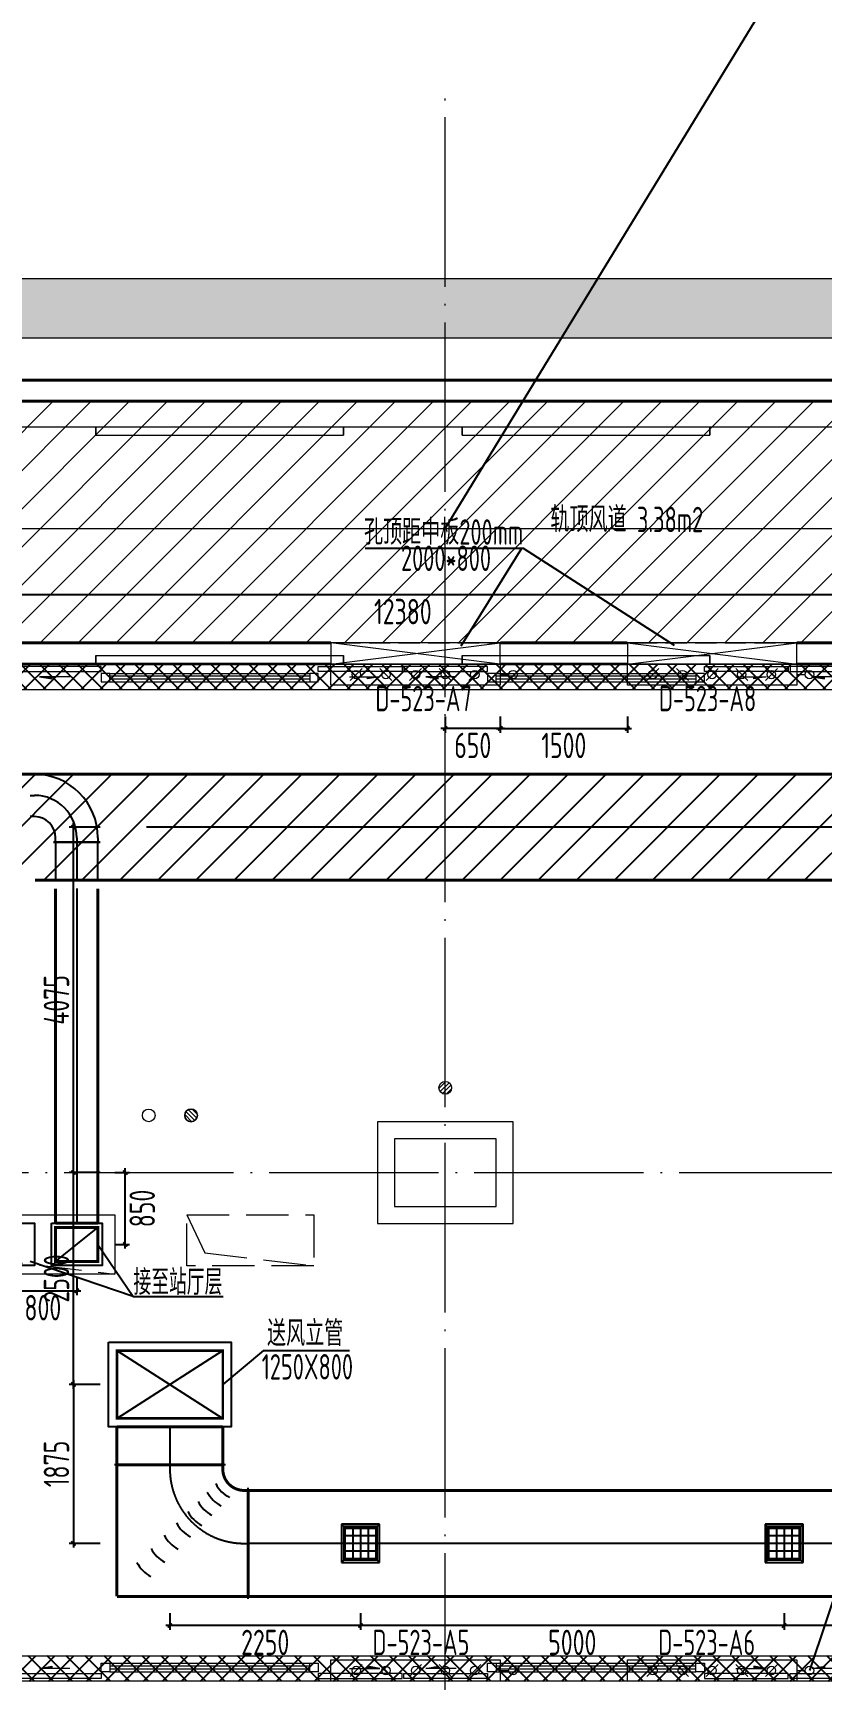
# Model space of a CAD drawing. Extents: x 4 to 13611208, y -605838 to 574722.
# Drawn here: x 13312530 to 13321834, y -14936 to 4485 of the extents above; entities that cross this region are included whole.
import ezdxf
from ezdxf.enums import TextEntityAlignment as Align

# ---------------------------------------------------------------- set-up
doc = ezdxf.new("R2010")
doc.units = 0
doc.header["$LTSCALE"] = 1000
doc.header["$MEASUREMENT"] = 0
for name, pattern in [('CENTER2', [28.575, 19.05, -3.175, 3.175, -3.175]), ('CONTINOUS', [0]), ('DASH', [0.35, 0.25, -0.1]), ('DOTE', [2.42, 2, -0.2, 0.02, -0.2])]:
    doc.linetypes.add(name, pattern=pattern)
doc.layers.add('0标记', color=1, linetype='Continuous', plot=False)
for name, color, linetype in [('DUCT-D-P中心线', 5, 'CENTER2'), ('DUCT-D-P标注', 7, 'Continuous'), ('DUCT-D-P管', 6, 'Continuous'), ('DUCT-D-S中心线', 5, 'CENTER2'), ('DUCT-D-S标注', 7, 'Continuous'), ('DUCT-D-S法兰', 2, 'Continuous'), ('DUCT-D-S管', 130, 'Continuous'), ('DUCT-D-S管端线', 2, 'Continuous'), ('DUCT-D-S风口', 7, 'Continuous'), ('DUCT-K-P中心线', 5, 'CENTER2'), ('DUCT-K-P标注', 7, 'Continuous'), ('DUCT-K-P法兰', 2, 'Continuous'), ('DUCT-K-P管', 191, 'Continuous'), ('DUCT-K-S管', 40, 'Continuous'), ('Hvac-Hide', 8, 'Continuous'), ('SDF-标注', 7, 'Continuous')]:
    doc.layers.add(name, color=color, linetype=linetype)
for name, color, linetype, lineweight in [('PSD', 8, 'Continuous', 5), ('SDF-风管', 3, 'Continuous', 20), ('STRAIN', 8, 'Continuous', 5), ('建筑底图', 8, 'Continuous', 13)]:
    doc.layers.add(name, color=color, linetype=linetype, lineweight=lineweight)
doc.styles.add('67', font='gbenor.shx', dxfattribs={"width": 0.7, "bigfont": 'hztxt.shx'})
doc.styles.add('du', font='gbenor.shx', dxfattribs={"width": 0.8, "bigfont": 'hztxt.shx'})
doc.dimstyles.new('67', dxfattribs={"dimscale": 100, "dimtxt": 3, "dimasz": 0.5, "dimexe": 0.5, "dimexo": 2, "dimgap": 0.5, "dimtad": 2, "dimdec": 0, "dimrnd": 5, "dimzin": 0, "dimdsep": 46, "dimtxsty": 'du', "dimblk": 'ARCHTICK', "dimcen": 0, "dimdle": 0.5, "dimclrd": 256, "dimclre": 256, "dimclrt": 256, "dimazin": 0, "dimtfac": 1, "dimtdec": 0, "dimtix": 1, "dimtmove": 2, "dimatfit": 3, "dimfxl": 100, "dimtolj": 1, "dimtzin": 0, "dimlwd": -1, "dimlwe": -1, "dimarcsym": 0})
pattern_1 = [(45, (-753263.78, -1134969.75), (-33.6759605, 33.6759605), [])]

# ---------------------------------------------------------------- blocks, each defined once
blk = doc.blocks.new('A$C6AAC3FDD')
at = {"layer": 'STRAIN'}
for p, q in [((1311, 2800), (23940, 2800)), ((9375, 2800), (9375, 2700)), ((9375, 2700), (9375, 2800)), ((12300, 2700), (12300, 2800)), ((12300, 2800), (12300, 2700)), ((13700, 2700), (13700, 2800)), ((13700, 2800), (13700, 2700)), ((16625, 2800), (16625, 2700)), ((16625, 2700), (16625, 2800)), ((9375, 2700), (12300, 2700)), ((13700, 2700), (16625, 2700)), ((9375, 100), (12300, 100)), ((9375, 0), (9375, 100)), ((9375, 100), (9375, 0)), ((12300, 100), (12300, 0)), ((12300, 0), (12300, 100)), ((13700, 100), (16625, 100)), ((13700, 100), (13700, 0)), ((13700, 0), (13700, 100)), ((16625, 0), (16625, 100)), ((16625, 100), (16625, 0)), ((1311, 0), (23941, 0))]:
    blk.add_line(p, q, dxfattribs=at)
blk = doc.blocks.new('新块')
at = {"layer": 'PSD', "color": 8}
for p, q in [((-1630, 60), (-1270, 60)), ((-1270, 60), (-1418, 34)), ((-1418, 34), (-1418, 60)), ((-730, 60), (-582, 34)), ((-370, 60), (-730, 60)), ((-582, 34), (-582, 60))]:
    blk.add_line(p, q, dxfattribs=at)
for points in [[(-2000, 180), (-1010, 180), (-1010, 120), (-2000, 120)], [(0, 180), (-990, 180), (-990, 120), (0, 120)]]:
    blk.add_lwpolyline(points, close=True, dxfattribs=at)
for points in [[(-1418, 34), (-1418, 60), (-1270, 60)], [(-582, 34), (-582, 60), (-730, 60)]]:
    blk.add_solid(points, dxfattribs=at)
blk = doc.blocks.new('PSD')
at = {"layer": 'PSD', "color": 8}
for p, q in [((10523, 4268), (12882, 4268)), ((12882, 4235), (10523, 4235)), ((12882, 4201), (10523, 4201)), ((10523, 4168), (12882, 4168)), ((15083, 4268), (17442, 4268)), ((17442, 4235), (15083, 4235)), ((17442, 4201), (15083, 4201)), ((15083, 4168), (17442, 4168))]:
    blk.add_line(p, q, dxfattribs=at)
for points in [[(10422, 4168), (10523, 4168), (10523, 4268), (10422, 4268)], [(12882, 4168), (12982, 4168), (12982, 4268), (12882, 4268)], [(14982, 4168), (15083, 4168), (15083, 4268), (14982, 4268)], [(17442, 4168), (17542, 4168), (17542, 4268), (17442, 4268)]]:
    blk.add_lwpolyline(points, close=True, dxfattribs=at)
at = {"color": 8}
for p in [(10422, 4168), (14982, 4168), (19542, 4168)]:
    blk.add_blockref('新块', p, dxfattribs=at)
blk = doc.blocks.new('光谷四路给排水孔洞20150518-地漏')
at = {"ltscale": 10}
h = blk.add_hatch(dxfattribs=at)
h.set_pattern_fill('ANSI31', color=256, scale=15, style=0)
h.set_pattern_definition(pattern_1)
h.paths.add_polyline_path([(100, 0, 1), (-100, 0, 1)])
blk.add_circle((0, 0), 100)
blk = doc.blocks.new('王家畈站给排水平面图20120703-地漏')
at = {"ltscale": 10}
h = blk.add_hatch(dxfattribs=at)
h.set_pattern_fill('ANSI31', color=256, scale=15, style=0)
h.set_pattern_definition(pattern_1)
h.paths.add_polyline_path([(100, 0, 1), (-100, 0, 1)])
blk.add_circle((0, 0), 100)
blk = doc.blocks.new('_FZH')
blk.add_lwpolyline([(-0.5, -0.5), (0.5, -0.5), (0.5, 0.5), (-0.5, 0.5)], close=True)
blk = doc.blocks.new('_ArchTick')
at = {"color": 0, "linetype": 'ByBlock', "const_width": 0.4}
blk.add_lwpolyline([(-0.5, -0.5), (0.5, 0.5)], dxfattribs=at)
blk = doc.blocks.new('*D147')
at = {"layer": 'DUCT-K-P标注', "transparency": 16777216}
for p, q in [((13312247, -10208), (13312247, -10405)), ((13313047, -10208), (13313047, -10405)), ((13312197, -10355), (13313097, -10355))]:
    blk.add_line(p, q, dxfattribs=at)
at = {"layer": 'DUCT-K-P标注', "transparency": 16777216, "xscale": 50, "yscale": 50, "zscale": 50, "rotation": 180}
blk.add_blockref('_ArchTick', (13312247, -10355), dxfattribs=at)
at = {"layer": 'DUCT-K-P标注', "transparency": 16777216, "xscale": 50, "yscale": 50, "zscale": 50}
blk.add_blockref('_ArchTick', (13313047, -10355), dxfattribs=at)
at = {"layer": 'DUCT-K-P标注', "transparency": 16777216, "insert": (13312647, -10555), "char_height": 300, "attachment_point": 5, "style": 'du'}
blk.add_mtext('\\A1;800', dxfattribs=at)
blk = doc.blocks.new('*D148')
at = {"layer": 'DUCT-K-P标注', "transparency": 16777216}
for p, q in [((13313620, -9858), (13313620, -8910)), ((13313497, -8960), (13313670, -8960)), ((13313497, -9808), (13313670, -9808))]:
    blk.add_line(p, q, dxfattribs=at)
at = {"layer": 'DUCT-K-P标注', "transparency": 16777216, "xscale": 50, "yscale": 50, "zscale": 50}
for p, rotation in [((13313620, -8960), 90), ((13313620, -9808), 270)]:
    blk.add_blockref('_ArchTick', p, dxfattribs=dict(at, rotation=rotation))
at = {"layer": 'DUCT-K-P标注', "transparency": 16777216, "insert": (13313820, -9384), "char_height": 300, "attachment_point": 5, "rotation": 90, "style": 'du'}
blk.add_mtext('\\A1;850', dxfattribs=at)
blk = doc.blocks.new('*D537')
at = {"layer": 'DUCT-D-S标注', "transparency": 16777216}
for p, q in [((13321397, -14160), (13321397, -14354)), ((13326397, -14170), (13326397, -14354)), ((13326447, -14304), (13321347, -14304))]:
    blk.add_line(p, q, dxfattribs=at)
at = {"layer": 'DUCT-D-S标注', "transparency": 16777216, "xscale": 50, "yscale": 50, "zscale": 50, "rotation": 180}
blk.add_blockref('_ArchTick', (13321397, -14304), dxfattribs=at)
at = {"layer": 'DUCT-D-S标注', "transparency": 16777216, "xscale": 50, "yscale": 50, "zscale": 50}
blk.add_blockref('_ArchTick', (13326397, -14304), dxfattribs=at)
at = {"layer": 'DUCT-D-S标注', "transparency": 16777216, "insert": (13323897, -14504), "char_height": 300, "attachment_point": 5, "style": 'du'}
blk.add_mtext('\\A1;5000', dxfattribs=at)
blk = doc.blocks.new('*D538')
at = {"layer": 'DUCT-D-S标注', "transparency": 16777216}
for p, q in [((13316397, -14160), (13316397, -14354)), ((13321397, -14160), (13321397, -14354)), ((13321447, -14304), (13316347, -14304))]:
    blk.add_line(p, q, dxfattribs=at)
at = {"layer": 'DUCT-D-S标注', "transparency": 16777216, "xscale": 50, "yscale": 50, "zscale": 50, "rotation": 180}
blk.add_blockref('_ArchTick', (13316397, -14304), dxfattribs=at)
at = {"layer": 'DUCT-D-S标注', "transparency": 16777216, "xscale": 50, "yscale": 50, "zscale": 50}
blk.add_blockref('_ArchTick', (13321397, -14304), dxfattribs=at)
at = {"layer": 'DUCT-D-S标注', "transparency": 16777216, "insert": (13318897, -14504), "char_height": 300, "attachment_point": 5, "style": 'du'}
blk.add_mtext('\\A1;5000', dxfattribs=at)
blk = doc.blocks.new('*D557')
at = {"layer": 'SDF-标注', "ltscale": 0.5, "transparency": 16777216}
for p, q in [((13310707, -2060), (13310707, -2192)), ((13323087, -2060), (13323087, -2192)), ((13310657, -2142), (13323137, -2142))]:
    blk.add_line(p, q, dxfattribs=at)
at = {"layer": 'SDF-标注', "ltscale": 0.5, "transparency": 16777216, "xscale": 50, "yscale": 50, "zscale": 50, "rotation": 180}
blk.add_blockref('_ArchTick', (13310707, -2142), dxfattribs=at)
at = {"layer": 'SDF-标注', "ltscale": 0.5, "transparency": 16777216, "xscale": 50, "yscale": 50, "zscale": 50}
blk.add_blockref('_ArchTick', (13323087, -2142), dxfattribs=at)
at = {"layer": 'SDF-标注', "ltscale": 0.5, "transparency": 16777216, "insert": (13316897, -2342), "char_height": 300, "attachment_point": 5, "style": 'du'}
blk.add_mtext('\\A1;12380', dxfattribs=at)
blk = doc.blocks.new('*D677')
at = {"layer": 'DUCT-D-S标注', "transparency": 16777216}
for p, q in [((13314147, -14160), (13314147, -14354)), ((13316397, -14160), (13316397, -14354)), ((13316447, -14304), (13314097, -14304))]:
    blk.add_line(p, q, dxfattribs=at)
at = {"layer": 'DUCT-D-S标注', "transparency": 16777216, "xscale": 50, "yscale": 50, "zscale": 50, "rotation": 180}
blk.add_blockref('_ArchTick', (13314147, -14304), dxfattribs=at)
at = {"layer": 'DUCT-D-S标注', "transparency": 16777216, "xscale": 50, "yscale": 50, "zscale": 50}
blk.add_blockref('_ArchTick', (13316397, -14304), dxfattribs=at)
at = {"layer": 'DUCT-D-S标注', "transparency": 16777216, "insert": (13315272, -14504), "char_height": 300, "attachment_point": 5, "style": 'du'}
blk.add_mtext('\\A1;2250', dxfattribs=at)
blk = doc.blocks.new('*D678')
at = {"layer": 'DUCT-D-S标注', "transparency": 16777216}
for p, q in [((13313008, -11510), (13313008, -8910)), ((13313322, -8960), (13312958, -8960)), ((13313322, -11460), (13312958, -11460))]:
    blk.add_line(p, q, dxfattribs=at)
at = {"layer": 'DUCT-D-S标注', "transparency": 16777216, "xscale": 50, "yscale": 50, "zscale": 50}
for p, rotation in [((13313008, -8960), 90), ((13313008, -11460), 270)]:
    blk.add_blockref('_ArchTick', p, dxfattribs=dict(at, rotation=rotation))
at = {"layer": 'DUCT-D-S标注', "transparency": 16777216, "insert": (13312808, -10210), "char_height": 300, "attachment_point": 5, "rotation": 90, "style": 'du'}
blk.add_mtext('\\A1;2500', dxfattribs=at)
blk = doc.blocks.new('*D679')
at = {"layer": 'DUCT-D-S标注', "transparency": 16777216}
for p, q in [((13313008, -11410), (13313008, -13385)), ((13313322, -11460), (13312958, -11460)), ((13313322, -13335), (13312958, -13335))]:
    blk.add_line(p, q, dxfattribs=at)
at = {"layer": 'DUCT-D-S标注', "transparency": 16777216, "xscale": 50, "yscale": 50, "zscale": 50}
for p, rotation in [((13313008, -11460), 90), ((13313008, -13335), 270)]:
    blk.add_blockref('_ArchTick', p, dxfattribs=dict(at, rotation=rotation))
at = {"layer": 'DUCT-D-S标注', "transparency": 16777216, "insert": (13312808, -12398), "char_height": 300, "attachment_point": 5, "rotation": 90, "style": 'du'}
blk.add_mtext('\\A1;1875', dxfattribs=at)
blk = doc.blocks.new('*D680')
at = {"layer": 'DUCT-D-S标注', "transparency": 16777216}
for p, q in [((13313008, -9010), (13313008, -4835)), ((13313322, -4885), (13312958, -4885)), ((13313322, -8960), (13312958, -8960))]:
    blk.add_line(p, q, dxfattribs=at)
at = {"layer": 'DUCT-D-S标注', "transparency": 16777216, "xscale": 50, "yscale": 50, "zscale": 50}
for p, rotation in [((13313008, -4885), 90), ((13313008, -8960), 270)]:
    blk.add_blockref('_ArchTick', p, dxfattribs=dict(at, rotation=rotation))
at = {"layer": 'DUCT-D-S标注', "transparency": 16777216, "insert": (13312808, -6923), "char_height": 300, "attachment_point": 5, "rotation": 90, "style": 'du'}
blk.add_mtext('\\A1;4075', dxfattribs=at)
blk = doc.blocks.new('ddff')
for p, q in [((-629, -54), (-771, -196)), ((-421, -54), (-279, -196)), ((71, -54), (-71, -196)), ((279, -54), (421, -196)), ((771, -54), (629, -196)), ((1000, -125), (1100, -125))]:
    blk.add_line(p, q)
blk.add_lwpolyline([(-1000, 0), (1000, 0), (1000, -250), (-1000, -250)], close=True)
for centre in [(-700, -125), (-350, -125), (0, -125), (350, -125), (700, -125), (1150, -125)]:
    blk.add_circle(centre, 50)
blk = doc.blocks.new('*D2050')
at = {"layer": 'SDF-标注', "transparency": 16777216}
for p, q in [((13318047, -3579), (13318047, -3771)), ((13319547, -3579), (13319547, -3771)), ((13317997, -3721), (13319597, -3721))]:
    blk.add_line(p, q, dxfattribs=at)
at = {"layer": 'SDF-标注', "transparency": 16777216, "xscale": 50, "yscale": 50, "zscale": 50, "rotation": 180}
blk.add_blockref('_ArchTick', (13318047, -3721), dxfattribs=at)
at = {"layer": 'SDF-标注', "transparency": 16777216, "xscale": 50, "yscale": 50, "zscale": 50}
blk.add_blockref('_ArchTick', (13319547, -3721), dxfattribs=at)
at = {"layer": 'SDF-标注', "transparency": 16777216, "insert": (13318797, -3921), "char_height": 300, "attachment_point": 5, "style": 'du'}
blk.add_mtext('\\A1;1500', dxfattribs=at)
blk = doc.blocks.new('*D2051')
at = {"layer": 'SDF-标注', "transparency": 16777216}
for p, q in [((13317397, -3579), (13317397, -3771)), ((13318047, -3579), (13318047, -3771)), ((13318097, -3721), (13317347, -3721))]:
    blk.add_line(p, q, dxfattribs=at)
at = {"layer": 'SDF-标注', "transparency": 16777216, "xscale": 50, "yscale": 50, "zscale": 50, "rotation": 180}
blk.add_blockref('_ArchTick', (13317397, -3721), dxfattribs=at)
at = {"layer": 'SDF-标注', "transparency": 16777216, "xscale": 50, "yscale": 50, "zscale": 50}
blk.add_blockref('_ArchTick', (13318047, -3721), dxfattribs=at)
at = {"layer": 'SDF-标注', "transparency": 16777216, "insert": (13317722, -3921), "char_height": 300, "attachment_point": 5, "style": 'du'}
blk.add_mtext('\\A1;650', dxfattribs=at)
blk = doc.blocks.new('$风口$00000107')
for p, q in [((100, 100), (-100, 100)), ((-100, 100), (-88, 88)), ((-100, 100), (-100, -100)), ((88, 88), (-88, 88)), ((-88, 88), (-88, -88)), ((-88, 88), (-80, 80)), ((80, 80), (88, 88)), ((100, 100), (88, 88)), ((88, -88), (88, 88)), ((100, -100), (100, 100)), ((-80, 80), (80, 80)), ((-80, -80), (-80, 80)), ((80, 40), (-80, 40)), ((-40, 80), (-40, -80)), ((0, 80), (0, -80)), ((40, 80), (40, -80)), ((80, 80), (80, -80)), ((-88, -88), (-80, -80)), ((80, 0), (-80, 0)), ((80, -40), (-80, -40)), ((-80, -80), (80, -80)), ((80, -80), (88, -88)), ((-100, -100), (-88, -88)), ((-100, -100), (100, -100)), ((88, -88), (-88, -88)), ((100, -100), (88, -88))]:
    blk.add_line(p, q)

msp = doc.modelspace()

# ---------------------------------------------------------------- hatches: boundary and pattern name
at = {"layer": 'DUCT-D-P管'}
h = msp.add_hatch(dxfattribs=at)
h.set_pattern_fill('ANSI31', color=8, scale=200)
h.set_pattern_definition([(45, (0, 0), (-224.506403, 224.506403), [])])
h.paths.add_polyline_path([(13361497.1, -4260.3), (13308997.1, -4260.3), (13308997.1, -5510.3), (13361497.1, -5510.3)])
at = {"layer": '建筑底图'}
h = msp.add_hatch(dxfattribs=at)
h.set_pattern_fill('钢筋混凝土', color=8, scale=100, style=0)
h.set_pattern_definition([(45, (793255.26, 9e-08), (-176.7766953, 176.7766953), []), (50, (793255.26, 9e-08), (717.260183, -62.752135), [75, -825]), (355, (793255.26, 9e-08), (-138.751334, 752.192134), [60, -660]), (100.4514, (793315, -5.2), (578.50938, 689.439542), [63.74019, -701.14211]), (46.1842, (793255.26, 200), (1067.24105, -165.519014), [112.5, -1237.5]), (96.6356, (793344.2, 186.2), (934.662706, 974.11787), [95.61029, -1051.713]), (351.1842, (793255.3, 200), (934.661945, 974.1186), [90, -990]), (21, (793355.26, 150), (596.907052, -402.61889), [75, -825]), (326, (793355.26, 150), (243.31533, 725.150045), [60, -660]), (71.4514, (793405, 116.45), (840.22263, 322.530497), [63.74019, -701.14211]), (37.5, (793255.26, 9e-08), (12.1598553, 332.893854), [0, -652, 0, -670, 0, -662.5]), (7.5, (793255.26, 9e-08), (263.069537, 394.411712), [0, -382, 0, -637, 0, -252.5]), (327.5, (793032.26, 9e-08), (533.822436, -22.554872), [0, -250, 0, -780, 0, -1035]), (317.5, (792932.26, 9e-08), (583.18617, 100.104982), [0, -325, 0, -518, 0, -735])])
h.paths.add_polyline_path([(13122497.4, -13710.3), (13121697.4, -13710.3), (13121697.4, -15460.3), (13121787.4, -17303.4), (13122586.5, -17265.7), (13122497.4, -15440.7)])
h.paths.add_polyline_path([(13121697.4, -4210.3), (13122497.4, -4210.3), (13122497.4, -2478.9), (13122573.5, -843.5), (13121774.4, -806.3), (13121697.4, -2460.3)])
h.paths.add_polyline_path([(13168947.4, -21010.3), (13168947.4, -21710.3), (13207597.4, -21710.3), (13207597.4, -20160.3), (13281197.4, -20160.3), (13281197.4, -19460.3), (13206897.4, -19460.3), (13206897.4, -21010.3)])
h.paths.add_polyline_path([(13168947.4, 3789.7), (13168947.4, 3089.7), (13206897.4, 3089.7), (13206897.4, 1539.7), (13281197.4, 1539.7), (13281197.4, 2239.7), (13207597.4, 2239.7), (13207597.4, 3789.7)])
h.paths.add_polyline_path([(13473697.4, -4551.4), (13472897.4, -4551.4), (13472897.4, -13160.3), (13473697.4, -13160.3)])
h.paths.add_polyline_path([(13473697.4, 2261.9), (13472897.4, 2261.9), (13472897.4, 2248.6), (13473697.4, 2248.6)])
h.paths.add_polyline_path([(13354022.4, 889.7), (13354022.4, 1039.7), (13354172.4, 1039.7), (13354172.4, 889.7), (13376672.4, 889.7), (13376672.4, 1039.7), (13376822.4, 1039.7), (13376822.4, 889.7), (13398547.4, 889.7), (13398547.4, 1039.7), (13398697.4, 1039.7), (13398697.4, 889.7), (13422497.4, 889.7), (13422497.4, 1089.7), (13453297.4, 1089.7), (13453297.4, 1789.7), (13421797.4, 1789.7), (13421797.4, 1589.7), (13349146.3, 1589.7), (13349146.3, 889.7)])
h.paths.add_polyline_path([(13332922.4, 889.7), (13332922.4, 1039.7), (13333072.4, 1039.7), (13333072.4, 889.7), (13349146.3, 889.7), (13349146.3, 1589.7), (13311597.4, 1589.7), (13311597.4, 889.7)])
h.paths.add_polyline_path([(13332922.4, -18960.3), (13332922.4, -18810.3), (13311597.4, -18810.3), (13311597.4, -19510.3), (13349146.3, -19510.3), (13349146.3, -18810.3), (13333072.4, -18810.3), (13333072.4, -18960.3)])
h.paths.add_polyline_path([(13376672.4, -18960.3), (13376672.4, -18810.3), (13354172.4, -18810.3), (13354172.4, -18960.3), (13354022.4, -18960.3), (13354022.4, -18810.3), (13349146.3, -18810.3), (13349146.3, -19510.3), (13438197.4, -19510.3), (13438197.4, -19710.3), (13453297.4, -19710.3), (13453297.4, -19010.3), (13438897.4, -19010.3), (13438897.4, -18810.3), (13436422.6, -18810.3), (13436422.6, -18960.3), (13436272.6, -18960.3), (13436272.6, -18810.3), (13433472, -18810.3), (13433472, -18960.3), (13433322, -18960.3), (13433322, -18810.3), (13430973.4, -18810.3), (13430973.4, -18960.3), (13430823.4, -18960.3), (13430823.4, -18810.3), (13420572.4, -18810.3), (13420572.4, -18960.3), (13420422.4, -18960.3), (13420422.4, -18810.3), (13376822.4, -18810.3), (13376822.4, -18960.3)])
at = {"layer": '建筑底图', "linetype": 'DASH'}
h = msp.add_hatch(dxfattribs=at)
h.set_pattern_fill('ANSI31', color=8, scale=200, style=0)
h.set_pattern_definition([(45, (793255.26, 9e-08), (-224.506403, 224.506403), [])])
h.paths.add_polyline_path([(13310147.4, 139.7), (13455372.4, 139.7), (13455372.4, -2710.3), (13310147.4, -2710.3)])
h = msp.add_hatch(dxfattribs=at)
h.set_pattern_fill('ANSI31', color=8, scale=200, style=0)
h.set_pattern_definition([(45, (793255.26, 9e-08), (-224.506403, 224.506403), [])])
h.paths.add_polyline_path([(13310147.4, 139.7), (13455372.4, 139.7), (13455372.4, -2710.3), (13310147.4, -2710.3)])
at = {"layer": '建筑底图', "lineweight": -3}
h = msp.add_hatch(dxfattribs=at)
h.set_pattern_fill('ANSI37', color=8, scale=100, style=0)
h.set_pattern_definition([(45, (15148904.22, -89453.28), (-112.253202, 112.253202), []), (135, (15148904.22, -89453.28), (-112.253202, -112.253202), [])])
h.paths.add_polyline_path([(13305897.4, -5960.3), (13305897.4, -3260.3), (13441897.4, -3260.3), (13441897.4, -5960.3), (13442397.4, -5960.3), (13442397.4, -2960.3), (13305397.4, -2960.3), (13305397.4, -5974.8)])
h = msp.add_hatch(dxfattribs=at)
h.set_pattern_fill('ANSI37', color=8, scale=100, style=0)
h.set_pattern_definition([(45, (793255.26, 9e-08), (-112.2532016, 112.2532015), []), (135, (793255.26, 9e-08), (-112.2532015, -112.2532016), [])])
h.paths.add_polyline_path([(13305897.4, -11960.3), (13305897.4, -14660.3), (13441897.4, -14660.3), (13441897.4, -11960.3), (13442397.4, -11960.3), (13442397.4, -14960.3), (13305397.4, -14960.3), (13305397.4, -11960.3)])

# ---------------------------------------------------------------- linework, layer by layer
at = {"layer": '0标记'}
msp.add_lwpolyline([(13317397.4, -1360.3), (13336982.8, 30702.4), (13321697.3, -14835.2)], dxfattribs=at)
at = {"layer": 'DUCT-D-P中心线'}
msp.add_line((13361497.1, -4885.3), (13308997.1, -4885.3), dxfattribs=at)
at = {"layer": 'DUCT-D-P标注'}
for q in [(13314771.6, -11460.3), (13316265.3, -11061.3)]:
    msp.add_line((13315252.1, -11061.3), q, dxfattribs=at)
at = {"layer": 'DUCT-D-P管', "const_width": 35}
for points in [[(13361497.1, -4260.3), (13308997.1, -4260.3)], [(13312554.5, -5510.3), (13361497.1, -5510.3)]]:
    msp.add_lwpolyline(points, dxfattribs=at)
at = {"layer": 'DUCT-D-S中心线'}
for p, q in [((13314146.6, -11960.3), (13314146.6, -12410.1)), ((13314146.6, -12410.3), (13314146.6, -12460.3)), ((13315021.6, -13335.3), (13315071.6, -13335.3)), ((13331848.1, -13335.3), (13315071.8, -13335.3))]:
    msp.add_line(p, q, dxfattribs=at)
msp.add_arc((13315021.6, -12460.3), 875, 180, 270, dxfattribs=at)
at = {"layer": 'DUCT-D-S法兰'}
for p, q in [((13314801.6, -12410.2), (13313491.6, -12410.2)), ((13315071.7, -13990.3), (13315071.7, -12680.3))]:
    msp.add_line(p, q, dxfattribs=at)
at = {"layer": 'DUCT-D-S法兰', "color": 18, "true_color": 0x000000}
for p in [(13314146.6, -12410.1, 4100), (13314146.6, -12410.3, 4100), (13315071.6, -13335.3, 4100), (13315071.8, -13335.3, 4100)]:
    msp.add_point(p, dxfattribs=at)
at = {"layer": 'DUCT-D-S管'}
for p, q in [((13313521.6, -11860.3), (13314771.6, -11060.3)), ((13313521.6, -11060.3), (13314771.6, -11860.3))]:
    msp.add_line(p, q, dxfattribs=at)
msp.add_lwpolyline([(13313421.6, -10960.3), (13314871.6, -10960.3), (13314871.6, -11960.3), (13313421.6, -11960.3)], close=True, dxfattribs=at)
at = {"layer": 'DUCT-D-S管', "const_width": 30}
msp.add_lwpolyline([(13313521.6, -11060.3), (13314771.6, -11060.3), (13314771.6, -11860.3), (13313521.6, -11860.3)], close=True, dxfattribs=at)
at = {"layer": 'DUCT-D-S管', "const_width": 35}
for points in [[(13313521.6, -11960.3), (13313521.6, -12410.1)], [(13314771.6, -11960.3), (13313521.6, -11960.3)], [(13314771.6, -12410.1), (13314771.6, -11960.3)], [(13313521.6, -12410.1), (13314771.6, -12410.1)], [(13313521.6, -12410.3), (13313521.6, -13960.3)], [(13314771.6, -12460.3), (13314771.6, -12410.3)], [(13315071.6, -12710.3), (13315021.6, -12710.3)], [(13331848.1, -12710.3), (13315071.8, -12710.3)], [(13315071.8, -12710.3), (13315071.8, -13960.3)], [(13313521.6, -13960.3), (13315071.6, -13960.3)], [(13315071.8, -13960.3), (13331848.1, -13960.3)]]:
    msp.add_lwpolyline(points, dxfattribs=at)
at = {"layer": 'DUCT-D-S管', "extrusion": (0, 0, -1), "const_width": 35}
msp.add_lwpolyline([(-13315021.6, -12710.3, 0.4142136), (-13314771.6, -12460.3)], format="xyb", dxfattribs=at)
at = {"layer": 'DUCT-D-S管', "color": 18, "true_color": 0x000000}
for p in [(13314146.6, -12410.3, 4100), (13315071.6, -13335.3, 4100)]:
    msp.add_point(p, dxfattribs=at)
at = {"layer": 'DUCT-D-S管端线'}
for p, q in [((13314771.6, -12410.3), (13313521.6, -12410.3)), ((13315071.6, -13960.3), (13315071.6, -12710.3))]:
    msp.add_line(p, q, dxfattribs=at)
for centre in [(13314922.6, -12559.3), (13315021.6, -12460.3), (13314692.8, -12789.1), (13314813, -12668.9), (13314558.5, -12923.4), (13314257.9, -13223.9), (13314413.5, -13068.4), (13314091.8, -13390.1)]:
    msp.add_arc(centre, 375, 207, 243, dxfattribs=at)
at = {"layer": 'DUCT-K-P中心线'}
msp.add_line((13313047.4, -5610.3), (13313047.4, -9558.5), dxfattribs=at)
at = {"layer": 'DUCT-K-P标注'}
for points in [[(13313297.4, -9808.5), (13313714.3, -10420.9), (13314775, -10420.9)], [(13313714.3, -10420.9), (13312497.4, -10008.5)]]:
    msp.add_lwpolyline(points, dxfattribs=at)
at = {"layer": 'DUCT-K-P法兰', "color": 18, "true_color": 0x000000}
for p in [(13313047.4, -5060.3, 3700), (13313047.4, -5060.5, 3700)]:
    msp.add_point(p, dxfattribs=at)
at = {"layer": 'DUCT-K-P管', "const_width": 35}
for points in [[(13312797.4, -5610.3), (13312797.4, -9558.5)], [(13313297.4, -9558.5), (13313297.4, -5610.3)], [(13312797.4, -9558.5), (13313297.4, -9558.5)]]:
    msp.add_lwpolyline(points, dxfattribs=at)
at = {"layer": 'DUCT-K-P管', "elevation": -75}
msp.add_lwpolyline([(13312747.4, -9558.5), (13313347.4, -9558.5), (13313347.4, -10058.5), (13312747.4, -10058.5)], close=True, dxfattribs=at)
at = {"layer": 'DUCT-K-P管', "const_width": 35, "elevation": -75}
msp.add_lwpolyline([(13312797.4, -9608.5), (13313297.4, -9608.5), (13313297.4, -10008.5), (13312797.4, -10008.5)], close=True, dxfattribs=at)
at = {"layer": 'DUCT-K-P管', "elevation": -75}
msp.add_lwpolyline([(13312797.4, -10008.5), (13313297.4, -9608.5)], dxfattribs=at)
at = {"layer": 'DUCT-K-P管', "color": 18, "true_color": 0x000000}
msp.add_point((13313047.4, -5060.3, 3700), dxfattribs=at)
at = {"layer": 'DUCT-K-S管'}
msp.add_lwpolyline([(13311947.4, -9558.5), (13312547.4, -9558.5), (13312547.4, -10058.5), (13311947.4, -10058.5)], close=True, dxfattribs=at)
at = {"layer": 'Hvac-Hide'}
for p, q in [((13312497.4, -4260.3), (13312547.4, -4260.3)), ((13312497.4, -4510.3), (13312547.4, -4510.3)), ((13312547.4, -4760.3), (13312497.4, -4760.3)), ((13312797.4, -5060.3), (13312797.4, -5010.3)), ((13313047.4, -5010.3), (13313047.4, -5060.3)), ((13313297.4, -5010.3), (13313297.4, -5060.3)), ((13313322.4, -5060.4), (13312772.4, -5060.4)), ((13312772.4, -5060.4), (13312772.4, -5060.4)), ((13312772.4, -5060.4), (13313322.4, -5060.4)), ((13313297.4, -5060.3), (13312797.4, -5060.3)), ((13312797.4, -5060.5), (13312797.4, -5510.3)), ((13313297.4, -5060.5), (13312797.4, -5060.5)), ((13313047.4, -5060.5), (13313047.4, -5510.3)), ((13313297.4, -5510.3), (13313297.4, -5060.5))]:
    msp.add_line(p, q, dxfattribs=at)
for radius in [750, 500, 250]:
    msp.add_arc((13312547.4, -5010.3), radius, 360, 90, dxfattribs=at)
at = {"layer": 'SDF-标注'}
for points in [[(13320102.9, -2743.8), (13318321.6, -1598), (13316452, -1598)], [(13318296.4, -1598), (13317579.8, -2748.7)]]:
    msp.add_lwpolyline(points, dxfattribs=at)
at = {"layer": 'SDF-风管', "const_width": 35}
for points, elevation in [([(13455221.7, -2960.3), (13455622.1, -2960.3), (13455622.1, 389.7), (13310397.1, 389.7), (13310397.1, 1039.7), (13270747.1, 1039.7), (13270747.1, -2960.3)], 8250), ([(13274622.1, -2710.3), (13316047.3, -2710.3)], 4115), ([(13321547.3, -2710.3), (13426247.5, -2710.3)], 4115), ([(13318047.3, -2960.3), (13319547.3, -2960.3)], -4115)]:
    msp.add_lwpolyline(points, dxfattribs=dict(at, elevation=elevation))
for points in [[(13455372.1, -2710.3), (13455372.1, 139.7), (13310147.1, 139.7), (13310147.1, 789.7), (13270997.1, 789.7), (13270997.1, -2710.3), (13272122.1, -2710.3)], [(13318047.3, -2710.3), (13319547.3, -2710.3)], [(13274622.1, -2960.3), (13316047.3, -2960.3)], [(13321547.3, -2960.3), (13426247.5, -2960.3)]]:
    msp.add_lwpolyline(points, dxfattribs=at)
at = {"layer": 'SDF-风管'}
for points in [[(13316047.3, -2960.3), (13318047.3, -2960.3), (13318047.3, -2710.3), (13316047.3, -2710.3)], [(13319547.3, -2960.3), (13321547.3, -2960.3), (13321547.3, -2710.3), (13319547.3, -2710.3)]]:
    msp.add_lwpolyline(points, close=True, dxfattribs=at)
for points in [[(13316047.3, -2960.3), (13318047.3, -2710.3)], [(13318047.3, -2960.3), (13316047.3, -2710.3)], [(13319547.3, -2710.3), (13321547.3, -2960.3)], [(13319547.3, -2960.3), (13321547.3, -2710.3)]]:
    msp.add_lwpolyline(points, dxfattribs=at)
at = {"layer": '建筑底图', "color": 8, "linetype": 'DOTE'}
for p, q in [((13317397.4, -22710.3), (13317397.4, 3889.7)), ((13119297.4, 889.7), (13332922.4, 889.7)), ((13119297.4, -8960.3), (13476260, -8960.3))]:
    msp.add_line(p, q, dxfattribs=at)
at = {"layer": '建筑底图', "color": 8}
for p, q in [((13311597.4, 1589.7), (13421797.4, 1589.7)), ((13310897.4, 889.7), (13332922.4, 889.7)), ((13303897.4, -2960.3), (13443897.4, -2960.3))]:
    msp.add_line(p, q, dxfattribs=at)
at = {"layer": '建筑底图', "color": 8, "linetype": 'DASH'}
for p, q in [((13310397.4, 389.7), (13455622.4, 389.7)), ((13310147.4, 139.7), (13455372.4, 139.7)), ((13270997.4, -2710.3), (13455372.4, -2710.3)), ((13270997.4, -2960.3), (13455622.4, -2960.3))]:
    msp.add_line(p, q, dxfattribs=at)
at = {"layer": '建筑底图', "color": 8, "ltscale": 0.1, "flags": 128}
msp.add_lwpolyline([(13236690.1, -1350.1), (13237690.1, -1352.3), (13238690.1, -1354.1), (13239690.1, -1355.6), (13240690.1, -1356.9), (13241690.1, -1357.9), (13242690.1, -1358.7), (13243690.1, -1359.3), (13244690.1, -1359.7), (13245690.1, -1360), (13246690.1, -1360.1), (13247690.1, -1360.2), (13248690.1, -1360.3), (13249690.1, -1360.3), (13434274.3, -1360.3)], dxfattribs=at)
at = {"layer": '建筑底图', "color": 8}
for points in [[(13305897.4, -5960.3), (13305897.4, -3260.3), (13441897.4, -3260.3), (13441897.4, -5960.3), (13442397.4, -5960.3), (13442397.4, -2960.3), (13305397.4, -2960.3), (13305397.4, -5974.8)], [(13318197.4, -9560.3), (13318197.4, -8360.3), (13316597.4, -8360.3), (13316597.4, -9560.3)], [(13305897.4, -11960.3), (13305897.4, -14660.3), (13441897.4, -14660.3), (13441897.4, -11960.3), (13442397.4, -11960.3), (13442397.4, -14960.3), (13305397.4, -14960.3), (13305397.4, -11960.3)]]:
    msp.add_lwpolyline(points, close=True, dxfattribs=at)
at = {"layer": '建筑底图', "color": 8, "linetype": 'DOTE'}
msp.add_lwpolyline([(13311797.4, -9460.3), (13313497.4, -9460.3), (13313497.4, -10160.3), (13311797.4, -10160.3)], close=True, dxfattribs=at)
at = {"layer": '建筑底图', "color": 8, "linetype": 'DASH', "ltscale": 2}
for points in [[(13311847.4, -9460.3), (13311910.5, -9971.9), (13313497.4, -10160.3)], [(13314347.4, -9460.3), (13314557.9, -9908.7), (13315847.4, -10060.3)]]:
    msp.add_lwpolyline(points, dxfattribs=at)
msp.add_lwpolyline([(13314347.4, -10060.3), (13314347.4, -9460.3), (13315847.4, -9460.3), (13315847.4, -10060.3)], close=True, dxfattribs=at)
at = {"layer": '建筑底图', "color": 8, "ltscale": 2}
msp.add_circle((13317397.4, -7960.3), 75, dxfattribs=at)
at = {"layer": '建筑底图', "color": 8, "linetype": 'CONTINOUS', "ltscale": 3.5}
for centre in [(13317397.4, -7960.3), (13314396.9, -8285.3)]:
    msp.add_circle(centre, 75, dxfattribs=at)
at = {"layer": '建筑底图', "color": 8}
msp.add_circle((13313896.9, -8285.3), 75, dxfattribs=at)
at = {"layer": '建筑底图', "color": 8, "ltscale": 3.5}
msp.add_circle((13314396.9, -8285.3), 75, dxfattribs=at)

# ---------------------------------------------------------------- block references
at = {"layer": 'DUCT-D-S风口', "xscale": 2.25, "yscale": 2.25}
for p in [(13316397.1, -13335.3, 3550), (13321397.1, -13335.3, 3550)]:
    msp.add_blockref('$风口$00000107', p, dxfattribs=at)
at = {"layer": 'SDF-风管'}
for p in [(13317047.3, -2960.3), (13320547.3, -2960.3), (13317047.3, -14710.3), (13320547.3, -14710.2)]:
    msp.add_blockref('ddff', p, dxfattribs=at)
at = {"layer": '建筑底图', "color": 8, "ltscale": 10}
msp.add_blockref('A$C6AAC3FDD', (13303895.9, -2960.3), dxfattribs=at)
at = {"layer": '建筑底图', "color": 8}
msp.add_blockref('PSD', (13302915, -7338.4), dxfattribs=at)
at = {"layer": '建筑底图', "color": 8, "ltscale": 2, "xscale": 0.7499999999999998, "yscale": 0.7499999999999998, "zscale": 0.7499999999999998}
msp.add_blockref('王家畈站给排水平面图20120703-地漏', (13317397.4, -7960.3), dxfattribs=at)
at = {"layer": '建筑底图', "color": 8, "linetype": 'CONTINOUS', "ltscale": 3.5, "xscale": 0.7499999999999998, "yscale": 0.7499999999999998, "zscale": 0.7499999999999998}
msp.add_blockref('光谷四路给排水孔洞20150518-地漏', (13317397.4, -7960.3), dxfattribs=at)
at = {"layer": '建筑底图', "color": 8, "linetype": 'CONTINOUS', "ltscale": 3.5, "xscale": -0.7499999999999998, "yscale": 0.7499999999999998, "zscale": 0.7499999999999998, "rotation": 180}
msp.add_blockref('光谷四路给排水孔洞20150518-地漏', (13314396.9, -8285.3), dxfattribs=at)
at = {"layer": '建筑底图', "color": 8, "xscale": 800, "yscale": 1200, "zscale": 1200, "rotation": 270}
msp.add_blockref('_FZH', (13317397.4, -8960.3), dxfattribs=at)
at = {"layer": '建筑底图', "color": 8, "xscale": -1, "rotation": 180}
msp.add_blockref('PSD', (13302915, -10582.2), dxfattribs=at)

# ---------------------------------------------------------------- texts
at = {"layer": 'DUCT-D-P标注', "style": '67', "width": 0.75}
for s, p in [('送风立管', (13315293.4, -11007.5)), ('1250X800', (13315230.7, -11402.1))]:
    msp.add_text(s, height=300, dxfattribs=at).set_placement(p)
at = {"layer": 'DUCT-K-P标注', "style": '67', "width": 0.7}
msp.add_text('接至站厅层', height=300, dxfattribs=at).set_placement((13313716.3, -10403.9))
at = {"layer": 'SDF-标注', "ltscale": 0.5, "style": '67', "width": 0.75}
msp.add_text('轨顶风道 3.38m2', height=300, dxfattribs=at).set_placement((13319540.2, -1239.6), align=Align.MIDDLE)
at = {"layer": 'SDF-标注', "style": '67', "width": 0.75}
for s, p in [('孔顶距中板200mm', (13316438.5, -1552.8, 4159.3)), ('2000*800', (13316875.1, -1862.5, 4159.3)), ('D-523-A7', (13316572.9, -3517.5, 4159.3)), ('D-523-A8', (13319920.2, -3517.5, 4159.3)), ('D-523-A5', (13316538.7, -14653.7, 4159.3)), ('D-523-A6', (13319912.1, -14653.7, 4159.3))]:
    msp.add_text(s, height=300, dxfattribs=at).set_placement(p)

# ---------------------------------------------------------------- dimensions: what is measured, and where the dimension line sits
at = {"layer": 'DUCT-D-S标注'}
for base, p1, p2, picture, middle in [((13313007.5, -4885.3), (13313521.6, -8960.3), (13313521.6, -4885.3), '*D680', (13312807.5, -6922.8)), ((13313007.5, -8960.3), (13313521.6, -11460.3), (13313521.6, -8960.3), '*D678', (13312807.5, -10210.3)), ((13313007.5, -13335.3), (13313521.6, -11460.3), (13313521.6, -13335.3), '*D679', (13312807.5, -12397.8))]:
    dim = msp.add_linear_dim(base=base, p1=p1, p2=p2, angle=90, dimstyle='67', dxfattribs=at)
    dim.commit()
    dim.dimension.update_dxf_attribs({"geometry": picture, "text_midpoint": middle})
for base, p1, p2, picture, middle in [((13314146.6221, -14303.9815), (13316397.1004, -13960.2312), (13314146.6221, -13960.2577, 4100), '*D677', (13315271.8612, -14503.9815)), ((13316397.1, -14304, -3550), (13321397.1, -13960.2), (13316397.1, -13960.2), '*D538', (13318897.1, -14504, -3550)), ((13321397.1, -14304, -3550), (13326397.1, -13970.2), (13321397.1, -13960.2), '*D537', (13323897.1, -14504, -3550))]:
    dim = msp.add_linear_dim(base=base, p1=p1, p2=p2, dimstyle='67', dxfattribs=at)
    dim.commit()
    dim.dimension.update_dxf_attribs({"geometry": picture, "text_midpoint": middle})
at = {"layer": 'DUCT-K-P标注'}
dim = msp.add_linear_dim(base=(13313620.3, -8960.3), p1=(13313297.4, -9808.5, -75), p2=(13313297.4, -8960.3), angle=90, dimstyle='67', dxfattribs=at)
dim.commit()
dim.dimension.update_dxf_attribs({"geometry": '*D148', "text_midpoint": (13313820.3, -9384.4)})
dim = msp.add_linear_dim(base=(13313047.4, -10355.3), p1=(13312247.4, -10008.5), p2=(13313047.4, -10008.5, -75), dimstyle='67', dxfattribs=at)
dim.commit()
dim.dimension.update_dxf_attribs({"geometry": '*D147', "text_midpoint": (13312647.4, -10555.3)})
at = {"layer": 'SDF-标注', "ltscale": 0.5}
dim = msp.add_linear_dim(base=(13323087.1, -2142.4), p1=(13310707.1, -1860.3), p2=(13323087.1, -1860.3), dimstyle='67', dxfattribs=at)
dim.commit()
dim.dimension.update_dxf_attribs({"geometry": '*D557', "text_midpoint": (13316897.1, -2342.4)})
at = {"layer": 'SDF-标注'}
for base, p2, picture, middle in [((13317397.4, -3720.8), (13317397.4, -3379.3), '*D2051', (13317722.3, -3920.8)), ((13319547.3, -3720.8), (13319547.3, -3379.3), '*D2050', (13318797.3, -3920.8))]:
    dim = msp.add_linear_dim(base=base, p1=(13318047.3, -3379.3), p2=p2, dimstyle='67', dxfattribs=at)
    dim.commit()
    dim.dimension.update_dxf_attribs({"geometry": picture, "text_midpoint": middle})

doc.saveas('drawing.dxf')
